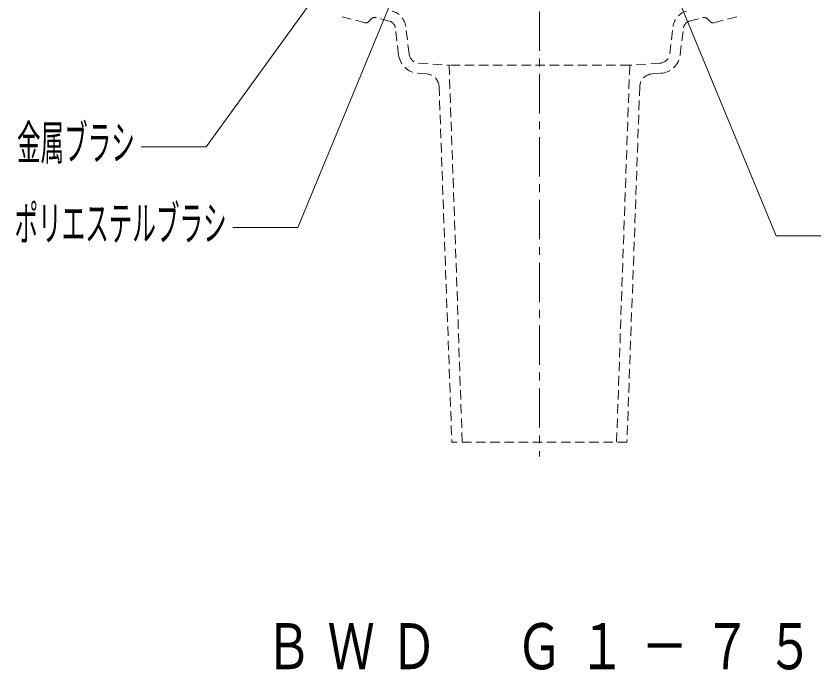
# Model space of a CAD drawing. Units: millimetres at full size, sheet at 1:3; details may follow other scales. Extents: x -291 to 309, y -475 to 410.
# Drawn here: x -199.9 to 104.5, y -474.7 to -224.8 of the extents above; entities that cross this region are included whole.
import ezdxf
from ezdxf.enums import TextEntityAlignment as Align

# ---------------------------------------------------------------- set-up
doc = ezdxf.new("R2010")
doc.units = ezdxf.units.MM
doc.header["$LTSCALE"] = 3
doc.linetypes.add('CHAIN1', pattern=[8, 5, -1, 1, -1])
doc.linetypes.add('DASHED1', pattern=[1.8, 1.2, -0.6])
for name, color, linetype, lineweight in [('5-0_ 通芯', 4, 'CHAIN1', 9), ('5-9_建具', 4, 'DASHED1', 9), ('5-E_ 文字', 7, 'Continuous', 9)]:
    doc.layers.add(name, color=color, linetype=linetype, lineweight=lineweight)
doc.layers.add('6-E_ 文字', color=7, linetype='Continuous')
doc.styles.add('超極細ゴシック', font='')
doc.styles.add('ＭＳ 明朝', font='')
doc.styles.get('超極細ゴシック').set_extended_font_data('超極細ゴシック')
doc.styles.get('ＭＳ 明朝').set_extended_font_data('MS Mincho')

msp = doc.modelspace()

# ---------------------------------------------------------------- linework, layer by layer
at = {"layer": '5-0_ 通芯'}
msp.add_line((0, -55.066), (0, -393.053), dxfattribs=at)
at = {"layer": '5-9_建具'}
for p, q in [((-66.662, -227.369), (-76.408, -224.757)), ((66.662, -227.369), (76.408, -224.757)), ((-64.361, -226.024), (-65.152, -226.915)), ((-57.232, -226.79), (-62.347, -225.419)), ((57.232, -226.79), (62.347, -225.419)), ((64.361, -226.024), (65.152, -226.915)), ((-53.76, -239.668), (-55.031, -229.322)), ((-49.775, -239.302), (-51.061, -228.834)), ((49.775, -239.302), (51.061, -228.834)), ((53.76, -239.668), (55.031, -229.322)), ((-46.084, -242.805), (-34.5, -243.615)), ((46.084, -242.805), (34.5, -243.615)), ((-34.5, -243.615), (-29.45, -387.615)), ((34.5, -243.615), (-34.5, -243.615)), ((34.5, -243.615), (29.45, -387.615)), ((-42.986, -246.911), (-46.378, -246.674)), ((42.986, -246.911), (46.378, -246.674)), ((-38.338, -251.719), (-33.45, -387.615)), ((38.338, -251.719), (33.45, -387.615)), ((33.45, -387.615), (-33.45, -387.615))]:
    msp.add_line(p, q, dxfattribs=at)
for centre, radius, start, end in [((-58.008, -229.687), 7, 7.00009, 75.00072), ((58.008, -229.687), 7, 104.99928, 172.99991), ((-66.274, -225.92), 1.5, 254.99991, 318.43504), ((-62.865, -227.351), 2, 75.0005, 138.43507), ((-58.008, -229.687), 3, 6.99995, 75.00072), ((58.008, -229.687), 3, 104.99928, 173.00005), ((62.865, -227.351), 2, 41.56493, 104.9995), ((66.274, -225.92), 1.5, 221.56496, 285.00009), ((-45.82, -238.693), 8, 186.99986, 266.00021), ((-45.805, -238.815), 4, 187.0002, 266.00005), ((45.805, -238.815), 4, 273.99995, 352.9998), ((45.82, -238.693), 8, 273.99979, 353.00014), ((-43.335, -251.899), 5, 2.05972, 86.00023), ((43.335, -251.899), 5, 93.99977, 177.94028)]:
    msp.add_arc(centre, radius, start, end, dxfattribs=at)
at = {"layer": '5-E_ 文字'}
for points in [[(-152.154, -274.754), (-127.273, -274.754), (-67.619, -192.205)], [(-117.106, -305.56), (-92.224, -305.56), (-47.174, -196.44)], [(115.317, -308.749), (90.436, -308.749), (45.385, -199.63)]]:
    msp.add_lwpolyline(points, dxfattribs=at)

# ---------------------------------------------------------------- texts
at = {"layer": '5-E_ 文字', "style": '超極細ゴシック', "width": 0.5}
for s, p in [('金属ブラシ', (-199.523, -283.727)), ('ポリエステルブラシ', (-200.475, -314.532))]:
    msp.add_text(s, height=13.2, dxfattribs=at).set_placement(p, align=Align.BOTTOM_LEFT)
at = {"layer": '6-E_ 文字', "insert": (-104.846, -474.708), "char_height": 17.6, "attachment_point": 7, "style": 'ＭＳ 明朝'}
msp.add_mtext('\\T1.33;\\W0.75;ＢＷＤ\u3000Ｇ１－７５', dxfattribs=at)

doc.saveas('drawing.dxf')
